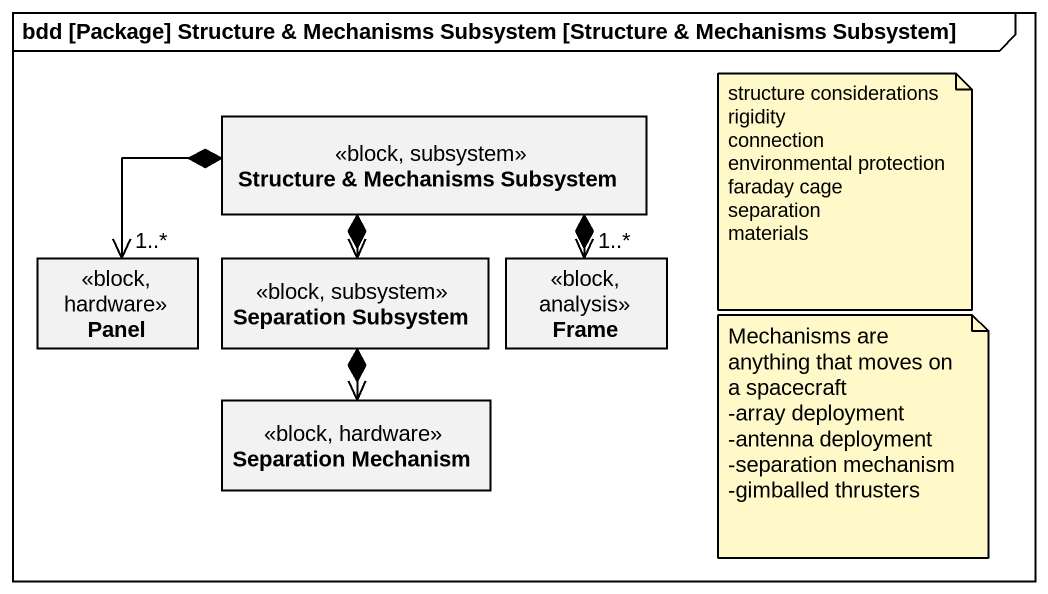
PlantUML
@startuml
mainframe bdd [Package] Structure & Mechanisms Subsystem [Structure & Mechanisms Subsystem]
hide circle
hide empty members
class "Structure & Mechanisms Subsystem" as Structure_Mechanisms <<block, subsystem>>
class Panel <<block, hardware>>
class "Separation Subsystem" as Separation_Subsystem <<block, subsystem>>
class "Frame" as Frame_ <<block, analysis>>
class "Separation Mechanism" as Separation_Mechanism <<block, hardware>>
Structure_Mechanisms *-left-> "1..*" Panel
Structure_Mechanisms *--> Separation_Subsystem
Structure_Mechanisms *--> "1..*" Frame_
Separation_Subsystem *--> Separation_Mechanism
note as N1
  structure considerations
  rigidity
  connection
  environmental protection
  faraday cage
  separation
  materials
end note
note as N2
  Mechanisms are anything that moves on a spacecraft
  -array deployment
  -antenna deployment
  -separation mechanism
  -gimballed thrusters
end note
@enduml
